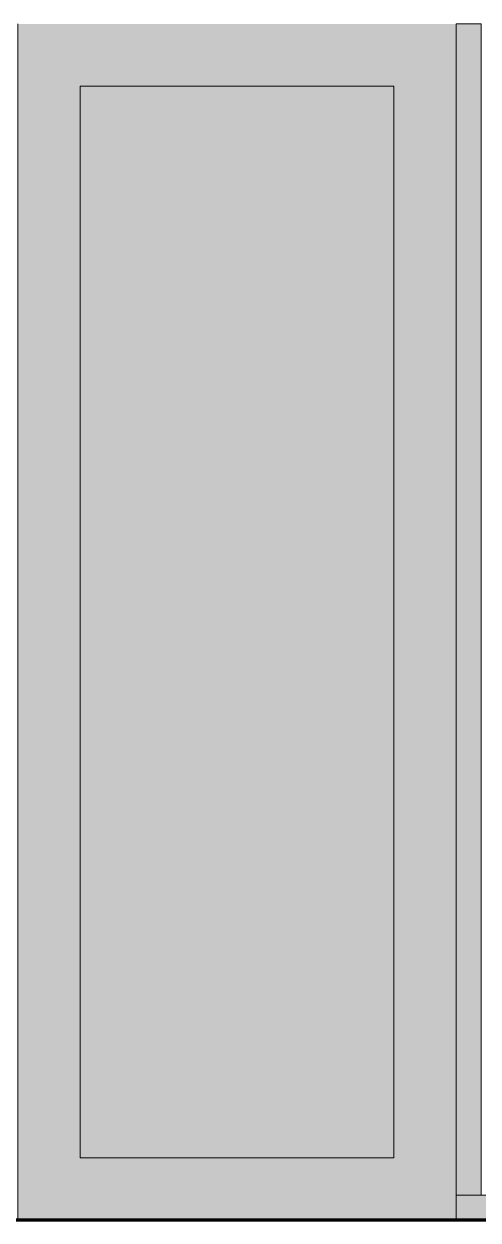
# Model space of a CAD drawing. Header units: inches. Extents: x 20426 to 36845, y -248 to 750.
# Drawn here: x 27986.9 to 28023.4, y 0 to 96 of the extents above; entities that cross this region are included whole.
import ezdxf

# ---------------------------------------------------------------- set-up
doc = ezdxf.new("R2010")
doc.units = ezdxf.units.IN
doc.header["$MEASUREMENT"] = 0
doc.linetypes.add('Grid Line 1_2_', pattern=[0.8749999999999999, 0.4999999999999999, -0.125, 0.125, -0.125])
doc.linetypes.add('Grid Line 1_2__2_', pattern=[0.8749999999999999, 0.4999999999999999, -0.125, 0.125, -0.125])
for name, color, linetype, lineweight in [('A-DOOR', 31, 'Continuous', 13), ('A-FLOR-LEVL', 51, 'Continuous', 9), ('A-GLAZ-CWMG', 51, 'Continuous', 9), ('C-TOPO', 7, 'Continuous', 9)]:
    doc.layers.add(name, color=color, linetype=linetype, lineweight=lineweight)

# ---------------------------------------------------------------- blocks, each defined once
blk = doc.blocks.new('Locker Rooms and Restrooms_rvt-2-Elevation - South')
at = {"layer": 'A-FLOR-LEVL', "linetype": 'Grid Line 1_2__2_'}
blk.add_line((21811.45903089205, 0), (26492.82365464355, 0), dxfattribs=at)
blk = doc.blocks.new('Door_Single_Storefront - one-1142390-Elevation - South')
at = {"layer": 'A-DOOR'}
h = blk.add_hatch(color=256, dxfattribs=at)
h.paths.add_polyline_path([(26053.26522535167, 0), (26088.45272535167, 0), (26088.45272535167, 96.00000000000016), (26053.26522535167, 96.00000000000016), (26053.26522535167, 17.88445924583004)], flags=0)
h.paths.add_polyline_path([(26083.45272535167, 4.999999999999203), (26058.26522535167, 4.999999999999203), (26058.26522535167, 91.0000000000001), (26083.45272535167, 91.0000000000001), (26083.45272535167, 8.120125912496631)], flags=0)
blk.add_hatch(color=256, dxfattribs=at).paths.add_polyline_path([(26070.14230853742, 4.999999999999203), (26083.45272535167, 4.999999999999203), (26083.45272535167, 91.0000000000001), (26058.26522535167, 91.0000000000001), (26058.26522535167, 4.999999999999203)], flags=0)
for p, q in [((26053.26522535166, 0), (26053.26522535166, 95.99999999999999)), ((26058.26522535167, 90.99999999999997), (26058.26522535167, 4.999999999999139)), ((26058.26522535167, 90.99999999999997), (26083.45272535166, 90.99999999999999)), ((26083.45272535166, 4.99999999999915), (26083.45272535166, 90.99999999999999)), ((26058.26522535167, 4.999999999999139), (26083.45272535166, 4.99999999999915))]:
    blk.add_line(p, q, dxfattribs=at)
blk = doc.blocks.new('Rectangular Mullion - Exterior 2_ x 4_5_-1305160-Elevation - South')
at = {"layer": 'A-GLAZ-CWMG'}
blk.add_hatch(color=256, dxfattribs=at).paths.add_polyline_path([(26121.97980853742, 0), (26125.64022535167, 0), (26125.64022535167, 1.999999999999886), (26088.45272535168, 1.999999999999886), (26088.45272535168, 0), (26113.34022520409, 0)], flags=0)
for p in [(26088.45272535167, 0), (26125.64022535167, 2)]:
    blk.add_line(p, (26088.45272535167, 2), dxfattribs=at)
blk = doc.blocks.new('Rectangular Mullion - Exterior 2_ x 4_5_-1142343-Elevation - South')
at = {"layer": 'A-GLAZ-CWMG'}
blk.add_hatch(color=256, dxfattribs=at).paths.add_polyline_path([(26018.07772535167, 1.999999999999829), (26018.07772535167, 96.00000000000009), (26016.07772535168, 96.00000000000009), (26016.07772535168, 1.999999999999829)], flags=0)
for p, q in [((26016.07772535167, 95.99999999999999), (26018.07772535167, 95.99999999999999)), ((26016.07772535167, 95.99999999999999), (26016.07772535167, 2)), ((26018.07772535167, 2), (26018.07772535167, 95.99999999999999)), ((26018.07772535167, 2), (26016.07772535167, 2))]:
    blk.add_line(p, q, dxfattribs=at)

msp = doc.modelspace()

# ---------------------------------------------------------------- linework, layer by layer
at = {"layer": 'A-FLOR-LEVL', "linetype": 'Grid Line 1_2_'}
msp.add_line((23912.34091951947, 0), (28364.18927165459, 0), dxfattribs=at)
at = {"layer": 'C-TOPO'}
msp.add_line((25175.82534705693, 0), (28297.05821549019, 0), dxfattribs=at)
at = {"layer": 'C-TOPO', "lineweight": 70}
msp.add_line((28297.05821549019, 0), (25175.82549908437, 0), dxfattribs=at)

# ---------------------------------------------------------------- block references
at = {"layer": 'A-DOOR'}
msp.add_blockref('Door_Single_Storefront - one-1142390-Elevation - South', (1933.170073619435, 0), dxfattribs=at)
at = {"layer": 'A-GLAZ-CWMG'}
for name, p in [('Rectangular Mullion - Exterior 2_ x 4_5_-1142343-Elevation - South', (2005.545073619435, 0)), ('Rectangular Mullion - Exterior 2_ x 4_5_-1305160-Elevation - South', (1933.170073619435, 0))]:
    msp.add_blockref(name, p, dxfattribs=at)

# ---------------------------------------------------------------- next in the draw order: block references
at = {"color": 250, "lineweight": 5}
msp.add_blockref('Locker Rooms and Restrooms_rvt-2-Elevation - South', (1933.170073619435, 0), dxfattribs=at)

doc.saveas('drawing.dxf')
